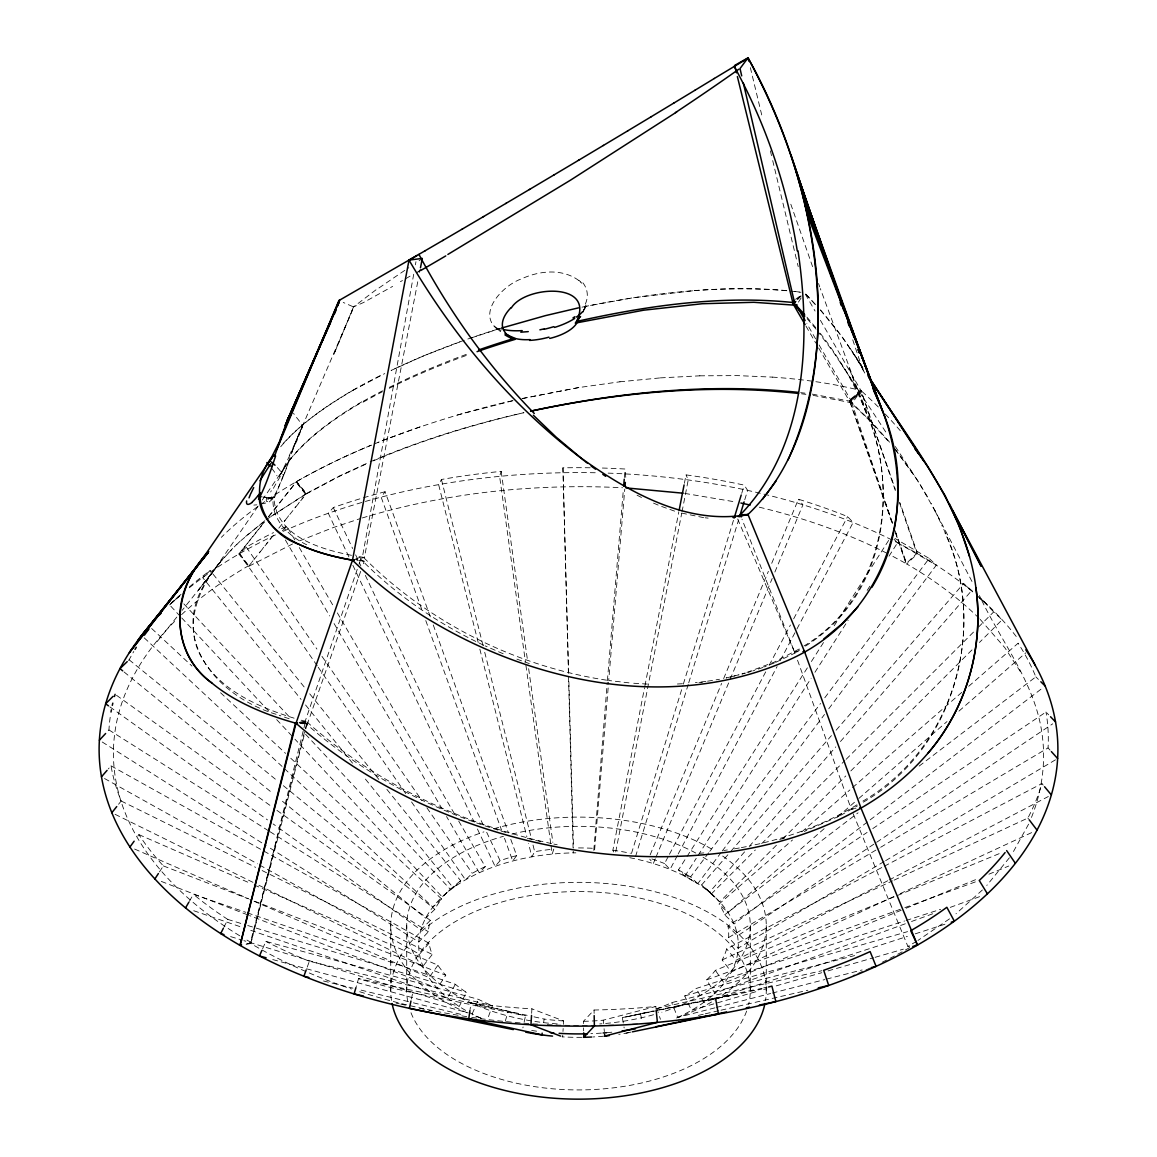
<?xml version="1.0" encoding="UTF-8"?>
<svg xmlns="http://www.w3.org/2000/svg" width="1157" height="1157" viewBox="0 0 1157 1157"><rect width="100%" height="100%" fill="white"/><g stroke="black" fill="none" stroke-linecap="round" stroke-linejoin="round"><path stroke-width="0.75" stroke-dasharray="5 3.75" d="M289.149 460.139C285.2 473.459 278.62 486.258 273.992 499.043C277.101 537.788 322.875 549.864 354.606 555.924M267.079 498.233C269.075 499.115 273.746 497.062 272.994 500.243C272.488 521.677 290.682 537.586 308.717 545.728M375.982 289.829L353.565 306.894L363.457 302.555L392.642 286.386M531.642 1013.301L531.916 1008.832A469.8 271.244 0 0 1 470.971 1002.974L470.075 1009.454M562.649 1036.889L562.75 1035.153M562.982 1031.48L563.155 1028.53M563.401 1024.321L563.604 1020.937L531.916 1008.832M590.171 467.775A469.8 271.244 0 0 0 562.938 467.833L573.207 852.868L573.279 851.783M593.787 850.381L607.266 682.399M607.396 680.706L623.392 489.353M624.375 477.494L625.084 469.019A469.8 271.244 0 0 0 601.842 468.021M594.626 849.889L608.64 682.24M629.003 682.861L608.698 680.504L624.766 489.194M625.763 477.349L625.084 469.019M543.66 1022.398L544.123 1019.057L530.398 1016.048M413.714 274.238L362.517 556.401C428.35 622.784 516.253 666.822 608.698 680.504M415.406 264.837L415.956 261.699M419.572 272.43L420.179 269.321M417.749 281.773L364.383 557.486L355.474 559.496M613.629 851.957L612.877 850.221L644.55 687.692M644.883 686.014L678.841 511.756M684.394 483.264L686.029 474.891A469.8 271.244 0 0 1 744.24 485.13L747.624 490.394L744.602 500.258M615.726 851.914L681.69 513.448M682.023 511.77L688.227 479.938L686.029 474.891M411.386 999.055L412.76 992.735A469.8 271.244 0 0 1 358.569 978.605L356.211 986.646M522.892 1027.864L523.094 1026.939M524.135 1022.108L525.509 1015.788A150.208 86.717 0 0 1 508.183 1011.276L358.569 978.605M303.134 731.253L250.794 943.505L246.123 944.343M303.987 727.767L305.708 720.811C374.897 782.942 461.585 824.261 552.236 843.713M267.947 873.998L250.201 943.172L243.52 944.358M267.065 877.454L275.945 842.86M275.062 846.331L304.45 732.164M305.332 728.708L307.126 721.78L301.138 720.204M304.06 735.736L250.794 943.505A464.651 271.215 0.5 0 0 351.453 989.004M305.838 728.823L307.617 721.91L299.634 722.85M505.276 1021.212L508.183 1011.276M631.491 853.49L682.832 685.754M683.339 684.105L733.668 519.667M741.724 493.345L744.24 485.13M688.227 684.438L634.875 858.754L634.108 857.554M688.733 682.789L738.571 519.985M478.188 642.482L438.633 484.638L441.439 479.49A469.8 271.244 0 0 1 501.183 471.391L499.607 476.366L525.437 661.847M301.644 429.493C303.698 423.39 295.975 418.154 293.545 413.266M357.253 569.374L304.754 722.518L299.287 722.98M359.003 564.269L360.753 559.164L356.631 559.67M288.455 462.091L292.157 451.548M360.68 571.356L307.357 724.022L300.979 723.602M363.356 563.734L364.238 561.188L356.906 560.552M291.738 452.749L292.822 449.639M292.576 450.362L294.08 446.11M293.083 448.916L294.818 444.1M287.775 464.029L283.639 475.426M294.326 445.431L299.808 431.373M295.281 442.798L353.709 306.981L343.239 302.454M307.241 967.093L309.382 961.25L492.448 1005.722L487.936 1018.03M584.748 307.849L585.268 306.417L633.226 297.711L694.084 290.638M1031.451 817.449C1042.038 791.214 1046.029 762.246 1042.081 734.189C1035.284 682.789 1000.559 641.253 979.415 595.508M584.892 307.415L585.268 306.417L584.083 309.483M584.835 307.574L584.444 308.557M583.996 309.686L585.934 304.942M353.565 306.721L333.722 354.751L353.709 306.981M650.162 854.806L721.621 683.425M723.631 678.624L768.378 571.327M771.719 563.314L798.431 499.245A469.8 271.244 0 0 1 847.618 516.601L853.114 522.501L796.725 629.379M655.31 858.754L653.315 863.556L649.728 859.13M655.976 857.149L729.445 680.967M730.125 679.376L772.196 578.471M774.872 572.064L802.929 504.799L798.431 499.245M262.61 948.754L265.835 941.379L478.535 999.373A150.208 86.717 0 0 0 492.448 1005.722M472.157 1013.937L478.535 999.373M300.053 430.823L302.194 427.164L297.06 440.455L280.616 474.225M1028.602 824.16L1012.78 852.752M270.695 491.956L271.317 490.684M223.778 927.466L227.842 919.439L242.753 923.995M247.439 912.873L455.381 984.318A150.208 86.717 0 0 0 466.387 992.359L459.228 1006.474L243.881 940.655M677.395 855.515L670.033 869.457L664.552 863.556L668.63 855.818M669.455 854.271L765.891 671.494M769.159 665.304L790.405 625.026M793.673 618.836L847.618 516.601M678.204 853.967L777.099 666.548M780.368 660.358L795.9 630.927M533.015 845.044L534.679 851.697L531.873 856.831L528.547 843.54M189.358 901.332L193.407 894.303L245.805 912.309M455.381 984.318L447.513 997.927L247.772 929.288M721.201 852.405L697.772 883.688L684.843 876.225L678.465 869.919L686.058 858.002M687.012 856.513L807.6 667.473M811.404 661.515L823.741 642.164M834.183 625.792L889.256 539.451M684.843 876.225L696.239 858.349M698.134 855.385L811.129 678.248M814.933 672.289L848.168 620.195M867.157 590.417L870.961 584.459M888.995 556.184L897.543 542.778L893.985 539.278M258.127 506.101L211.109 574.436C164.28 635.511 215.896 696.832 277.796 714.809M798.417 302.151L801.454 297.421M159.435 871.93L163.354 865.913A469.8 271.244 0 0 1 138.898 834.616L135.846 838.839M254.164 884.96L437.953 965.242A150.208 86.717 0 0 0 445.763 975.235L437.288 988.266L249.55 915.592M284.926 467.066L262.118 500.272M211.109 574.436L214.161 570.054M813.111 395.361L852.362 402.954L860.982 390.56L820.385 320.229M1009.381 857.785L986.791 885.438M437.953 965.242L428.972 977.622L249.854 899.394M430.317 616.826L385.093 491.739L381.145 497.134L422.262 610.838M510.787 839.36L516.658 855.616L512.71 860.996L504.495 838.261M697.772 883.688L690.613 876.934L708.72 852.752M709.791 851.335L820.53 703.456M824.796 697.758L929.158 558.412L894.939 538.439M722.272 850.973L824.493 714.476M828.759 708.778L936.317 565.166L929.158 558.412M198.411 590.084L220.568 561.825L198.411 590.084L220.568 561.825L232.629 548.447M292.547 543.978L248.509 566.453L238.906 554.015L264.461 522.125M268.916 516.499L296.525 481.601A385.729 154.402 -12 0 1 385.18 439.588L420.353 426.731M248.509 566.453L275.8 532.35M278.851 528.127L306.099 494.053L338.842 476.626L368.389 462.974M238.906 554.015L263.897 522.458M268.352 516.832L296.525 481.601L306.504 493.46L339.175 476.091L368.635 462.482M252.081 561.94L252.964 560.812M259.211 552.916L260.108 551.788M262.784 548.418L263.68 547.29M266.356 543.906L267.253 542.778M269.928 539.393L270.81 538.265M284.203 521.373L285.085 520.245M287.76 516.861L288.657 515.733M294.905 507.851L295.787 506.723M298.463 503.353L299.359 502.225M302.035 498.841L302.917 497.727M205.932 580.525L182.199 610.317M176.804 617.086L155.544 643.567M118.564 804.26L121.167 801.006A469.8 271.244 0 0 1 111.014 765.833L108.339 768.913M111.014 765.833L429.03 943.244A150.208 86.717 0 0 0 432.284 954.496L422.941 966.196L257.664 884.657M280.703 446.747C300.473 423.346 326.419 406.165 352.509 390.56L352.914 390.328M224.632 557.009C201.231 582.289 182.951 620.861 199.886 654.428C218.572 690.179 258.59 707.274 295.252 718.526M429.03 943.244L419.485 954.236L260.484 865.523M776.434 845.217L719.712 901.896L711.237 894.043A150.208 86.717 0 0 0 701.619 884.96L729.691 852.666M730.862 851.321L831.435 735.606M836.106 730.226L963.593 583.547A469.8 271.244 0 0 1 973.514 592.095M744.573 851.87L709.487 892.235L701.619 884.96M749.244 846.476L835.788 746.901M840.459 741.521L971.446 590.822L963.593 583.547M385.093 491.739A469.8 271.244 0 0 0 333.303 507.561L328.299 513.274L349.139 557.414M516.658 855.616A150.208 86.717 0 0 0 500.099 860.663L495.095 866.391L477.219 828.557M892.409 523.036L851.306 401.421L860.982 390.56L895.316 489.281M108.252 730.689L108.946 729.937A469.8 271.244 0 0 1 110.638 714.259M276.942 810.363L430.332 920.365A150.208 86.717 0 0 0 428.379 931.775L418.791 942.029L267.629 846.519M583.518 1023.612L583.475 1021.313L594.062 1010.018A469.8 271.244 0 0 0 655.817 1006.474L656.149 1009.844M273.038 498.667L268.872 502.21L262.653 503.816M228.131 553.248L236.91 544.209M282.366 530.889L286.878 526.276L294.847 539.943M458.693 821.065L485.26 866.651L479.302 872.754L446.544 816.524M982.38 889.993L955.986 913.784M430.332 920.365L420.873 929.895L273.11 823.929M797.665 299.562L801.382 295.816M711.237 894.043L755.362 849.961M761.668 843.67L844.87 760.554M846.143 759.296L976.002 629.582M978.518 627.065L993.646 611.952L1002.121 619.79L979.429 642.468M782.739 838.926L845.781 775.957M850.829 770.924L973.124 648.759M128.485 660.416L129.136 659.794A469.8 271.244 0 0 1 133.793 651.449M317.206 665.781L239.513 553.653L246.296 547.131A469.8 271.244 0 0 1 273.558 532.596M290.783 758.254L441.612 898.946A150.208 86.717 0 0 0 434.83 909.344L425.66 918.166L279.632 798.966M485.26 866.651A150.208 86.717 0 0 0 472.287 873.318L465.504 879.841L411.024 801.208M899.408 502.442L916.865 553.306L906.177 563.633L891.208 555.461M979.039 618.228C957.504 597.026 932.846 579.165 906.77 563.98L917.487 553.653L899.987 502.832M236.476 544.788L241.365 540.015M878.293 406.989A429.768 305.838 15.7 0 0 860.982 390.56L849.556 401.334L818.462 347.65M441.612 898.946L432.877 907.102L283.349 767.626M171.54 603.101L179.263 596.057L170.527 604.026M304.132 686.911L210.155 570.56L202.649 577.56L301.08 699.45M386.901 789.392L460.732 880.81L453.211 887.809L363.732 777.012M175.676 599.283L181.562 593.83A469.8 271.244 0 0 0 177.759 597.359L175.054 599.861M448.294 891.295L451.592 888.258M171.988 602.681L173 601.756M173.507 601.293L174.533 600.338M460.732 880.81A150.208 86.717 0 0 0 450.377 889.386L442.191 896.921L294.934 739.193M443.464 895.749L446.718 892.785M240.916 540.608L264.765 520.737M797.086 299.229L801.526 295.31M867.388 821.991L734.059 923.966L724.716 914.797A150.208 86.717 0 0 0 719.047 904.051L792.473 840.011M801.83 831.854L849.889 789.942M852.55 787.613L962.031 692.146M968.698 686.318L1018.102 643.234L1021.154 646.127M824.146 828.701L728.028 912.526L719.047 904.051M837.494 817.059L856.18 800.76M858.856 798.431L946.976 721.578M958.979 711.107L1025.738 652.881M245.53 536.472L264.288 521.359M895.33 490.582L860.982 390.56L849.31 400.264L891.975 522.79M892.553 523.21L849.802 400.712L861.488 391.023L850.048 401.783L867.779 418.791L888.938 441.931M724.716 914.797L858.06 812.821M919.164 766.079L1035.833 676.845A469.8 271.244 0 0 0 1018.102 643.234M870.165 819.865L1042.385 688.14M949.521 918.846L917.978 940.424M795.539 299.316L801.512 294.905M266.067 519.753L306.504 493.46M270.969 516.47L306.099 494.053L296.525 481.601M805.503 646.083C902.286 585.08 902.286 449.697 840.937 363.457M803.97 645.982C882.574 598.878 901.636 491.638 865.754 411.675L820.313 288.556M884.093 861.546L738.209 948.133L728.621 937.517A150.208 86.717 0 0 0 727.97 926.048L867.099 832.418M872.783 828.586L1045.986 712.032L1048.661 714.809M873.81 844.205L737.515 935.926L727.97 926.048M876.644 842.296L1052.696 723.834M863.353 802.148C956.998 747.769 990.103 620.919 941.812 525.423M862.905 801.092C953.816 748.463 989.061 627.325 944.922 532.842M796.103 652.158L799.661 649.959M799.27 648.961L774.033 662.223L746.641 672.492M840.474 815.439L857.424 805.879M856.99 804.809C824.16 824.811 787.512 838.058 749.967 845.897M728.621 937.517L879.118 848.182M880.665 847.271L1048.054 747.914A469.8 271.244 0 0 0 1045.986 712.032M885.64 860.634L1056.095 759.455M853.172 813.747L907.898 946.455L915.129 942.188M352.509 390.56L384.775 373.552M893.739 896.617L731.34 971.996L722.17 959.948A150.208 86.717 0 0 0 726.668 948.914L882.762 867.027M884.281 866.231L1041.907 783.564L1043.252 785.184M887.679 880.766L736.127 960.267L726.668 948.914M889.198 879.971L1048.329 796.508M838.897 816.278L804.303 831.449M722.17 959.948L892.539 880.867M894.13 880.13L1027.864 818.057A469.8 271.244 0 0 0 1041.907 783.564M900.117 893.667L1032.261 832.331M775.609 662.397L795.51 652.808M299.706 540.811L333.014 527.65L360.666 518.466M370.197 461.817C419.716 440.557 471.42 424.561 523.962 412.673C471.376 424.894 419.572 440.904 369.951 462.294M774.264 662.99L764.473 666.895M905.324 923.763L714.809 993.227L706.623 979.907A150.208 86.717 0 0 0 715.388 970.347L894.115 896.863M897.427 895.504L1001.687 852.637M901.202 910.255L724.123 983.06L715.388 970.347M906.162 908.216L977.318 878.958M988.902 874.2L1008.759 866.029M355.633 558.99L362.517 556.401M706.623 979.907L903.342 908.173M904.89 907.609L977.694 881.056M911.528 921.493L933.207 913.596M950.244 907.377L982.77 895.518M763.056 667.43L752.773 670.944M459.893 341.894L423.419 355.922L391.095 370.457A304.566 102.901 -15.3 0 1 498.161 329.022L498.479 329.297M471.55 337.801L499.766 328.602M755.839 991.737L691.496 1010.321L684.713 995.96A150.208 86.717 0 0 0 696.268 988.468L904.557 921.001M906.119 920.495L940.569 909.33M713.175 999.301L703.789 1002.352L696.268 988.468M714.751 998.795L907.377 936.389M915.201 933.858L946.527 923.705M784.489 838.102L776.564 840.416M748.232 672.347L751.283 671.436M362.329 517.946C446.4 492.607 534.982 483.351 622.553 487.748M742.027 673.866L745.122 672.969M684.713 995.96L907.565 931.631M763.678 989.481L766.831 988.57M776.246 985.851L821.745 972.719M828.036 970.897L873.535 957.765M875.111 957.316L903.357 949.159M457.319 415.001L513.563 400.51M742.071 674.097L745.195 673.258M738.918 674.762L726.104 677.973L738.961 674.95M583.475 1021.313A150.208 86.717 0 0 0 603.216 1020.185L655.817 1006.474M657.234 1009.642L656.901 1008.615A150.208 86.717 0 0 0 671.74 1002.642L854.618 955.581M714.896 1007.848L677.698 1017.408L671.74 1002.642M716.443 1007.443L770.678 993.487M772.24 993.082L824.927 979.531M826.474 979.126L862.124 969.956M299.649 722.344L305.708 720.811M656.901 1008.615L821.962 970.694M698.394 1015.398L703.601 1014.197M705.336 1013.792L719.235 1010.596M720.985 1010.206L807.861 990.247M522.009 398.601L578.5 387.595L620.065 381.767M512.305 400.799C468.845 410.518 426.239 423.896 384.645 439.79A385.7 154.387 -12 0 0 378.006 442.437M522.443 398.5L578.862 387.537M623.276 1022.976L622.321 1017.596A150.208 86.717 0 0 0 640.342 1013.677L653.503 1010.914M656.786 1010.235L712.698 998.52M714.346 998.173L755.463 989.568M763.692 987.847L766.975 987.152M622.321 1017.596L657.292 1010.379M658.752 1010.09L715.561 998.375M630.941 1032.116L625.127 1033.331L624.968 1032.463M626.949 1016.728L716.284 998.477M717.991 998.129L730.024 995.671M717.817 998.144L737.168 994.239M581.971 307.169C649.713 293.213 719.408 284.579 788.568 290.899M741.377 847.604L748.275 846.273M716.111 679.839L719.48 679.26M734.406 848.833L739.656 847.936M723.79 850.496L727.348 849.961M707.592 681.184L712.741 680.417M851.407 809.466L853.201 809.206M907.898 946.455L909.691 946.195M698.944 682.746L702.429 682.254M705.886 681.43L695.371 682.659M299.128 722.706L307.126 721.78M619.762 381.81L660.618 377.862M699.19 853.302L703.832 852.911M253.846 505.088L256.854 504.842M677.395 684.004L684.669 683.599M660.358 377.876L699.884 375.823M272.155 497.423L274.007 497.336M798.243 651.695L794.483 651.81L795.365 654.255M855.992 808.237L850.988 808.381L796.262 656.699M699.681 375.823L737.313 375.606L772.457 377.124M270.203 497.438L269.046 497.423M269.118 497.423L269.191 497.423A46.916 14.969 19.4 0 1 263.666 497.148M647.472 684.076L632.098 683.151M300.473 723.458L306.865 723.892L300.863 722.257M705.148 517.801L708.142 518.119M790.347 291.101L800.948 292.302M800.644 392.642L805.055 393.163M801.497 393.814L805.908 394.363M703.644 517.642L679.651 512.667M684.742 493.403L736.199 502.066M812.214 394.118L851.306 401.421M363.992 557.428L356.154 556.184M359.075 560.378L363.848 561.131M412.76 992.735L525.509 1015.788M553.899 844.075L557.211 844.784M396.157 1003.133L399.266 1003.813M400.828 1004.146L405.5 1005.173M419.528 1008.224L425.762 1009.598M428.885 1010.278L431.995 1010.958M470.971 1002.974L528.879 1015.716M540.55 841.544L533.941 839.996M759.325 507.2C803.782 517.902 847.343 532.972 888.084 553.856M323.497 980.991L352.928 988.15M361.1 990.132L411.776 1002.439M413.411 1002.83L464.073 1015.137M527.332 838.391L532.292 839.592M272.748 959.572L467.168 1012.577M501.227 831.073L507.706 833.026M247.714 925.513L466.387 992.359M230.619 936.606L242.218 940.149M497.987 830.09C427.193 807.904 360.203 772.066 304.754 722.518M674.589 511.134L660.228 505.942M289.134 718.728L279.199 715.315M193.74 910.733L241.22 927.046M524.642 661.92L529.299 663.554M516.904 659.128L521.532 660.835M163.354 865.913L248.393 898.83M254.815 901.317L445.763 975.235M161.3 881.417L247.945 914.97M503.15 653.734L485.173 645.895M653.531 503.136L658.912 505.421M138.898 834.616L251.04 883.601M134.602 849.05L248.307 898.714M483.698 645.216C438.185 623.883 396.099 594.973 360.753 559.164M121.167 801.006L255.654 867.36M262.133 870.556L432.284 954.496M115.078 814.311L256.044 883.861M637.044 495.196L642.598 498.031M897.543 542.778L936.317 565.166M678.465 869.919L690.613 876.934M104.52 778.516L257.418 863.816M108.946 729.937L268.655 830.856M270.087 831.753L428.379 931.775M102.221 741.999L266.211 845.622M116.51 695.299L271.317 806.328M109.857 706.855L267.484 819.894M578.818 280.515C562.172 268.193 539.205 270.666 521.344 278.938C502.21 285.533 474.023 315.63 500.605 331.481M129.136 659.794L277.882 781.221M283.349 785.675L434.83 909.344M124.059 671.957L272.806 793.398M713.551 895.764L710.268 892.77L714.852 896.964L706.623 889.386M987.557 605.039L979.241 597.359A469.8 271.244 0 0 1 993.646 611.952M981.324 599.283L978.967 597.113A479.388 276.769 0 0 1 1018.464 639.445M705.408 888.258L708.691 891.28M849.802 400.712L873.188 423.722L889.632 442.263M151.654 628.482L191.961 666.07M220.568 692.754L285.577 753.395M144.22 637.854L282.048 766.411M684.713 873.318L691.496 879.841M580.669 282.134L581.769 283.234M1035.833 676.845L1038.436 679.405M980.153 619.371L1004.854 647.718L1021.298 673.085M183.847 603.882L290.942 718.598M305.549 734.247L310.409 739.453M311.638 740.769L450.377 889.386M170.802 606.21L180.535 616.638M181.75 617.954L269.379 711.815M276.682 719.625L293.719 737.877M805.706 294.023L815.396 304.537M820.241 309.801C837.292 329.268 852.796 350.311 864.872 373.248M806.111 294.428L815.772 304.956M820.617 310.221L842.137 336.846L863.122 368.461M1048.054 747.914L1050.093 750.17M807.167 318.71L816.191 329.34M806.935 317.134L815.873 327.778M306.012 493.75L296.018 481.89A388.231 160.534 -11.3 0 0 221.349 537.325M309.714 693.824L379.077 779.702M305.564 704.989L352.538 763.157M817.29 330.7L833.127 351.728L862.196 396.128M895.258 449.567L914.811 476.163L927.712 497.091M894.867 448.67L918.86 482.267L935.377 511.452M305.593 494.343L296.018 481.89A385.7 154.387 -12 0 1 371.426 445.112M239.513 553.653L249.102 566.106M820.212 333.245C838.825 357.18 854.531 383.473 865.754 411.675M1027.864 818.057L1028.515 818.925M246.296 547.131L316.917 649.063M321.964 656.352L421.842 800.514M426.89 807.788L472.287 873.318M318.204 667.242L405.977 793.933M854.17 383.849L887.535 434.685M895.33 446.53L914.811 476.163M854.372 354.823L863.238 368.389M850.424 348.749L863.108 368.273M299.273 547.55L333.809 606.803M337.352 612.892L455.149 814.991M285.36 539.972L329.629 615.943M334.069 623.536L442.104 808.931M806.01 326.173L815.786 343.05M805.373 294.24L815.078 311.059M815.598 338.856L806.863 323.598M819.098 344.96L852.362 402.954M858.19 360.984L865.103 373.639M971.967 581.465L931.211 503.512M934.943 510.758L938.906 518.726M333.303 507.561L352.654 548.548M355.633 554.854L360.854 565.889M365.323 575.347L483.713 825.982M486.692 832.288L500.099 860.663M352.871 565.296L474.24 822.251M938.486 518.061L942.232 526.059M737.674 519.016L794.902 652.895L741.984 519.175M849.036 368.013L868.213 418.125M433.253 624.939L508.444 832.866M425.776 620.586L501.56 830.133M812.59 266.674L790.824 204.239M818.534 283.508L819.72 286.878M895.214 530.861L906.77 563.98M895.518 533.001L906.177 563.633L895.851 533.189M852.738 339.84L861.878 367.217M657.899 1011.652L658.232 1012.65M659.504 1016.511L660.43 1019.303M640.342 1013.677L642.178 1020.879M441.439 479.49L483.062 645.649M484.725 652.302L531.352 838.406M479.851 649.135L526.883 836.901M750.343 67.641L761.725 114.933M770.36 150.815L772.312 158.972M772.702 160.606L797.028 261.713M797.433 263.348L798.214 266.616M623.985 1026.968L624.158 1027.922M501.183 471.391L527.491 660.242M528.662 668.674L552.844 842.354M525.914 665.217L550.79 843.959M551.036 845.651L552.207 854.083L553.784 849.108A150.208 86.717 0 0 0 534.679 851.697M603.216 1020.185L603.549 1023.555M604.07 1028.732L604.359 1031.61M562.938 467.833L568.651 673.172M568.897 681.661L573.525 847.965M594.062 1010.018L594.134 1013.416M583.605 1027.908L583.663 1030.916M766.267 925.513L766.267 990.739M750.286 925.513L750.286 990.739M406.714 925.513L406.714 990.739M390.733 925.513L390.733 990.739M909.72 947.525A464.651 271.215 0.5 0 1 880.376 963.159M870.426 967.888A464.651 271.215 0.5 0 1 853.128 975.481M819.127 988.396A464.651 271.215 0.5 0 1 815.916 989.481M804.433 993.241A464.651 271.215 0.5 0 1 796.074 995.815M703.066 1016.641A464.651 271.215 0.5 0 1 699.783 1017.133M681.56 1019.635A464.651 271.215 0.5 0 1 678.219 1020.04M654.616 1022.499A464.651 271.215 0.5 0 1 651.232 1022.788M637.579 1023.815A464.651 271.215 0.5 0 1 629.018 1024.335M613.528 1025.044A464.651 271.215 0.5 0 1 544.47 1024.524M537.586 1024.147A464.651 271.215 0.5 0 1 471.68 1017.379M466.734 1016.641A464.651 271.215 0.5 0 1 358.019 991.173M885.221 414.09A429.768 305.838 15.7 0 1 902.417 433.224M169.587 604.909A479.388 276.769 0 0 1 182.777 593.151M189.329 587.756A479.388 276.769 0 0 1 278.215 533.623M283.219 531.323A479.388 276.769 0 0 1 597.518 472.808M608.134 473.126A479.388 276.769 0 0 1 973.543 592.558M772.355 377.11A429.768 172.031 -12 0 1 860.982 390.56M251.271 942.55A464.651 266.11 0 0 1 244.055 938.37M239.759 935.796A464.651 266.11 0 0 1 175.821 620.195M181.562 614.671A464.651 266.11 0 0 1 247.916 566.12M694.113 290.609A361.1 122.006 -15.3 0 1 787.411 290.696M794.425 291.434A361.1 122.006 -15.3 0 1 801.15 292.273M419.413 271.259A156.47 4.223 -31.1 0 1 416.939 272.69M422.204 269.162A159.42 1.938 -30.5 0 1 416.636 272.372M410.055 276.161A159.42 1.938 -30.5 0 1 400.409 281.701M379.004 287.934A468.947 8.113 -32.4 0 1 408.811 267.672M419.094 260.773A468.947 8.113 -32.4 0 1 421.437 259.211M582.897 282.814A52.933 31.774 -9.2 0 1 584.242 306.301M498.291 328.863A51.226 25.859 -16.7 0 1 494.082 325.884M352.784 390.299A304.566 102.901 -15.3 0 1 382.822 374.333M578.977 280.428A51.342 31.427 -11.8 0 1 580.814 282.062M584.01 309.483A47.77 37.198 -26.4 0 1 582.795 312.072M500.142 331.321A51.559 45.427 -20.5 0 1 498.19 329.557M363.312 401.233A291.043 93.818 -16 0 1 382.533 390.806M389.388 387.32A291.043 93.818 -16 0 1 468.657 353.521M280.688 474.211A292.475 99.459 -15.2 0 1 362.503 401.392M281.643 472.909A39.338 1.62 -63.7 0 1 283.913 468.281M277.304 467.558A50.836 22.084 26.9 0 1 282.915 474.572M283.103 443.637A306.345 108.512 -14.5 0 1 352.379 390.545M283.653 474.529A43.503 4.541 -71.1 0 1 274.469 495.63M274.368 497.568A47.394 15.706 20.3 0 1 270.564 497.712M298.564 435.234A43.388 2.068 -63.5 0 1 289.192 455.699M502.109 329.195A48.536 16.791 -12.8 0 1 499.622 328.414M585.644 307.285A50.937 23.241 -7.1 0 1 584.083 309.845M584.401 309.093A50.156 44.009 -28.9 0 1 583.012 312.101M500.981 330.671A52.687 48.363 -11.2 0 1 498.768 328.877M363.067 402.202A293.271 96.147 -15.7 0 1 382.36 391.775M389.244 388.289A293.271 96.147 -15.7 0 1 469.019 354.49M279.285 476.597A294.645 102.105 -14.9 0 1 361.794 402.303M273.414 488.297A35.187 3.63 -57.2 0 1 280.659 475.946M271.693 468.267A52.137 19.597 38.5 0 1 277 475.86M274.411 495.977A35.983 5.12 -56 0 1 267.065 496.555M272.604 498.277A50.402 16.545 30.8 0 1 269.205 498.074M266.515 497.684A49.462 15.07 29.1 0 1 262.625 496.888M563.604 1020.937A150.208 86.717 0 0 1 544.123 1019.057M578.5 847.922A150.208 86.717 0 0 1 593.396 848.341M612.877 850.221A150.208 86.717 0 0 1 630.363 853.259M651.897 858.971A150.208 86.717 0 0 1 664.552 863.556M754.74 990.363A469.8 271.244 0 0 1 716.776 998.158M309.382 961.25A469.8 271.244 0 0 1 265.835 941.379M227.842 919.439A469.8 271.244 0 0 1 193.407 894.303M189.386 586.932A469.8 271.244 0 0 1 210.155 570.56M281.484 528.778A469.8 271.244 0 0 1 286.878 526.276M629.741 857.699A159.796 92.256 0 0 1 736.156 930.011A159.796 92.256 0 0 1 675.775 1018.276M628.786 1032.651A159.796 92.256 0 0 1 618.807 1034.358M603.491 1036.209A159.796 92.256 0 0 1 593.02 1036.961M581.754 1037.323A159.796 92.256 0 0 1 562.23 1036.86M547.059 1035.529A159.796 92.256 0 0 1 543.212 1035.067M481.254 1018.29A159.796 92.256 0 0 1 426.759 916.156A159.796 92.256 0 0 1 575.853 852.839M722.662 856.05A187.767 108.411 0 0 1 676.512 1017.972M611.807 1032.189A187.767 108.411 0 0 1 606.601 1032.695M601.38 1033.1A187.767 108.411 0 0 1 590.851 1033.678M536.631 1031.176A187.767 108.411 0 0 1 531.569 1030.468M480.488 1017.972A187.767 108.411 0 0 1 472.114 1014.834M467.37 1012.881A187.767 108.411 0 0 1 483.915 831.869M493.909 828.73A187.767 108.411 0 0 1 714.216 850.597M391.471 1000.342A187.767 108.411 0 0 1 578.5 882.343A187.767 108.411 0 0 1 765.529 1000.342M703.051 857.207A171.786 99.184 0 0 1 661.862 1012.23M653.546 1014.718A171.786 99.184 0 0 1 599.745 1023.931M557.255 1023.931A171.786 99.184 0 0 1 409.028 941.697A171.786 99.184 0 0 1 503.454 836.294M511.857 834.096A171.786 99.184 0 0 1 695.805 853.056M407.64 1000.993A171.786 99.184 0 0 1 581.45 891.584A171.786 99.184 0 0 1 748.651 1004.363M746.641 1011.073A171.786 99.184 0 0 1 578.5 1089.923A171.786 99.184 0 0 1 410.359 1011.073M983.667 601.423L977.708 596.029L985.547 603.187L983.667 601.423"/><path stroke-width="1.5" d="M531.526 1015.412L530.962 1024.784L560.668 1036.122M623.681 485.954L624.245 479.186M625.055 485.81L625.33 482.426M469.93 1010.466L468.773 1018.796L541.924 1034.893L542.17 1033.143M420.483 267.759L422.291 258.43L409.014 260.079L352.509 560.176L296.018 723.27L240.092 945.414L241.466 945.197M679.173 510.078L684.076 484.942M410.966 1001.022L409.376 1008.34L513.318 1029.6M240.02 945.37L295.498 723.125L296.959 722.966M355.937 987.601L354.071 993.935L363.428 995.989M734.174 518.018L741.218 494.994M739.569 516.702L744.096 501.892M274.628 456.075L287.645 419.413M249.03 497.857L250.302 494.646M306.2 969.913L303.886 976.233L308.789 977.419M277.058 448.786L338.885 300.574M280.211 439.414L339.536 300.198L285.172 425.574L335.776 309.787M743.777 515.4L747.986 514.503C800.962 463.798 817.637 387.103 818.201 316.251C817.536 226.136 791.981 136.974 748.29 58.385L748.16 58.154M788.091 459.85C846.201 330.555 813.516 178.004 747.986 57.85L734.637 65.457L736.459 72.848M261.815 950.562L259.457 955.957L266.11 957.765M335.776 309.758L286.632 421.857L330.671 322.355M250.548 494.068L253.687 487.618M287.977 418.675L292.128 411.574M334.33 314.14L335.761 310.886M279.792 441.15L268.93 462.453A306.345 108.512 -14.5 0 1 273.659 455.395M259.313 495.702C258.546 510.121 268.757 524.41 280.225 533.044A355.691 125.983 -14.5 0 0 352.147 560.075M223.33 928.348L220.683 933.569L223.995 934.581M273.963 454.86C246.065 485.969 260.86 530.991 299.056 544.368A357.441 126.605 -14.5 0 0 352.509 560.176A357.441 262.957 20.2 0 0 423.419 616.175C528.46 681.661 665.81 711.801 783.275 662.339C881.808 622.48 922.91 509.123 883.181 412.528L807.008 213.655M871.799 587.452C908.534 528.286 903.516 451.808 873.911 390.835M185.554 907.912L188.866 902.171M805.113 320.547L796.392 305.289L796.898 304.508M154.879 878.944L158.379 873.549M271.938 457.753L197.89 565.455C170.007 600.96 174.23 655.657 211.644 682.818A424.85 175.676 -11.3 0 0 296.033 723.255A424.85 299.113 14.5 0 0 419.817 803.088C518.307 848.11 629.683 867.519 737.168 850.713A388.231 273.341 14.5 0 0 860.996 808.092A385.7 274.484 15.7 0 0 927.798 753.381C966.833 708.171 984.202 646.401 975.857 587.394C965.401 507.142 910.704 443.521 869.052 377.544M795.799 301.427L794.555 302.671C721.52 294.905 647.804 305.578 576.548 321.472C595.653 281.411 524.945 285.692 511.394 307.834M129.931 847.011L134.14 841.197M762.521 499.245L775.971 481.066M927.755 753.453C966.731 708.301 984.159 646.662 975.901 587.713M577.632 320.287L579.136 318.233L575.304 323.107L643.567 310.206L702.285 303.727L753.843 302.295L796.392 305.289M143.092 633.544L208.115 552.656L138.276 639.792L208.578 551.556C172.697 588.146 167.186 650.711 211.861 683.006M204.471 556.358L129.367 652.591L208.578 551.585M577.95 319.751L576.548 321.472M111.839 812.72L116.741 806.559M101.469 776.81L107.08 770.36M99.372 740.205L105.62 733.509M857.887 606.861L841.79 623.999L823.856 638.881M741.145 517.02L740.306 514.851C806.704 445.835 811.216 340.534 798.012 250.838M113.097 696.312L105.634 703.818L108.454 705.842M127.212 661.645L119.966 668.616L122.685 670.843M141.617 635.424L148.559 628.945M794.136 301.832L792.646 303.134L805.113 324.625M794.049 300.415L792.559 301.514L737.371 76.55M676.657 111.998L570.618 180.087L447.86 254.453M574.899 316.714L572.975 317.915M714.317 78.474L748.131 58.081M694.807 90.347L714.375 78.445M673.707 103.147L694.894 90.304M651.203 116.727L673.808 103.074M627.615 130.915L651.362 116.64M603.26 145.522L627.803 130.813M578.5 160.317L603.477 145.392M553.74 175.069L578.76 160.172M529.385 189.531L554.029 174.895M505.797 203.487L529.689 189.343M483.293 216.735L506.115 203.285M462.193 229.129L483.626 216.547M442.683 240.54L462.525 228.927M424.923 250.867L443.015 240.338M425.241 250.679L409.014 260.094C452.864 335.024 509.326 403.316 578.5 456.205C626.964 491.031 685.927 525.755 747.986 514.503L804.491 651.507L860.982 808.078L917.487 945.081L912.772 946.44M338.799 300.618L417.084 255.422M353.767 559.699L352.509 560.176L353.984 560.306M951.228 922.187L954.351 921.174L946.845 907.29A469.8 271.244 0 0 1 910.704 930.72L917.487 945.081L915.693 945.341M501.415 328.096L545.497 315.615L578.5 307.863M548.982 337.164L546.335 337.844A35.173 12.843 -13 0 1 529.573 340.404M871.423 967.556L876.08 966.37L870.122 951.589A469.8 271.244 0 0 1 823.697 970.289L828.701 985.46L818.288 987.847M295.816 723.212L297.219 722.966M544.195 328.877L539.885 329.817M353.999 559.843L352.509 560.176L353.536 560.046M738.152 516.601L743.069 515.559M655.802 1026.751L677.178 1022.267M678.826 1021.92L693.622 1018.825M695.27 1018.478L710.065 1015.383M711.714 1015.036L716.646 1013.995M718.295 1013.662L726.524 1011.941M746.251 1007.805L749.548 1007.111M759.411 1005.043L775.855 1001.6L771.907 986.111A469.8 271.244 0 0 1 768.508 986.993M632.402 1031.827L718.367 1014.096L715.764 999.489M239.513 945.081L241.524 944.719M732.988 517.526L735.505 517.107M803.291 651.68L804.491 651.507L803.233 651.55M859.781 808.251L860.982 808.078L859.738 808.121M297.436 723.371L296.018 723.27L297.465 723.096M528.272 331.625L520.795 332.189M296.018 723.27L297.103 723.168M740.306 514.851L747.986 514.503M625.966 487.907L683.078 493.2M296.93 723.226L295.758 723.197M797.708 392.281C708.417 382.924 618.012 392.339 530.542 411.198C618.301 392.454 709.053 383.56 798.547 393.452M740.899 503.02L750.17 505.059M510.367 337.077L506.202 333.997L503.599 330.193A43.85 22.981 -20.6 0 1 510.946 307.762M602.797 474.356L605.69 476.308M591.155 466.011L595.522 469.192M585.326 461.585L587.655 463.35M584.155 460.674L556.213 437.187L533.348 415.218M1040.837 681.762L1045.161 686.014M793.051 303.539L804.838 316.121M1050.527 716.747L1055.531 721.925M792.95 301.919L804.636 314.545M1051.38 751.602L1057.628 758.529M1044.54 786.731L1051.366 794.917M1029.152 819.763L1037.034 830.119M1006.648 850.597L1015.383 863.31M869.153 377.428L923.329 460.341M867.909 375.678L918.398 453.457M987.413 893.826L979.241 880.491A469.8 271.244 0 0 0 1005.1 852.55M927.813 466.864L945.139 495.659L959.167 525.64L969.523 556.372M1035.313 665.405L952.775 510.931L981.107 566.192L949.174 503.469M872.696 387.942L883.181 412.528M880.651 405.905L805.113 205.122L877.932 399.324L803.074 196.632L875.054 392.787L798.619 179.812L852.131 332.406M796.204 171.496L854.025 337.526M793.673 163.253L843.887 310.698M847.965 322.586L849.122 325.985M791.026 155.081L831.594 276.537M840.17 302.208L841.24 305.506M748.781 61.119L747.986 57.85L740.017 68.567L741.695 75.87M794.555 302.671L743.387 83.188M656.25 1010.914L657.393 1022.369L604.793 1036.079L604.619 1034.344M594.177 1015.571L594.38 1025.984L583.793 1037.294L583.707 1032.825M534.303 413.512A500.851 342.718 63.3 0 1 418.935 254.381M1025.796 649.8A479.388 276.769 0 0 1 550.862 1025.681A479.388 276.769 0 0 1 154.026 620.745M158.928 615.481A479.388 276.769 0 0 1 161.329 613.008M914.71 448.54A429.753 305.824 15.7 0 1 928.102 467.298M734.232 66.383A518.914 471.318 68.1 0 1 797.26 250.91M738.716 69.261A485.607 28.13 -30.7 0 1 675.442 112.619M445.778 255.899A156.47 4.223 -31.1 0 1 420.671 270.536M513.52 338.278A39.989 20.074 -14.5 0 1 510.555 336.976M513.014 338.987A51.559 45.427 -20.5 0 1 504.973 334.894M478.709 349.935A291.043 93.818 -16 0 1 513.419 338.625M580.047 316.729A47.77 37.198 -26.4 0 1 579.744 317.177M271.403 461.961A50.836 22.084 26.9 0 1 275.004 465.23M259.978 480.748A48.073 3.702 -56.6 0 1 270.94 463.451M266.833 462.569A52.137 19.597 38.5 0 1 270.145 466.358M261.077 496.845A46.916 14.969 19.4 0 1 259.081 496.541M260.238 492.81A50.474 7.709 -60.8 0 1 252.298 501.964M260.571 496.382A49.462 15.07 29.1 0 1 258.459 495.775M272.531 465.114A52.759 7.101 -73 0 1 258.532 499.245M275.597 455.959A51.226 3.211 -71.5 0 1 271.982 466.604M576.75 323.121A37.819 17.022 -9.2 0 1 549.72 338.437M530.094 339.608A36.214 13.219 -13.1 0 1 515.747 338.596M515.284 338.336A52.687 48.363 -11.2 0 1 505.117 333.505M477.06 351.641A293.271 96.147 -15.7 0 1 515.154 339.363M522.197 330.627A48.536 16.791 -12.8 0 1 504.38 329.716M582.738 311.537A50.937 23.241 -7.1 0 1 576.345 317.09M574.711 318.421A49.115 20.609 -10.6 0 1 554.536 327.431M553.827 326.65A47.871 17.398 -12.5 0 1 544.311 329.253M580.554 316.454A50.156 44.009 -28.9 0 1 580.25 316.931M252.11 502.456A47.9 7.477 -55 0 1 246.629 500.938M761.668 988.7A469.8 271.244 0 0 1 758.211 989.539M111.014 712.032A469.8 271.244 0 0 1 111.405 709.805M112.301 705.351A469.8 271.244 0 0 1 112.808 703.138M114.471 696.5A469.8 271.244 0 0 1 115.093 694.301M135.036 649.381A469.8 271.244 0 0 1 136.295 647.327M144.423 635.179A469.8 271.244 0 0 1 148.834 629.22M609.276 1035.616A159.796 92.256 0 0 1 604.46 1036.108M591.704 1037.019A159.796 92.256 0 0 1 583.388 1037.294M552.54 1036.108A159.796 92.256 0 0 1 525.726 1032.16M635.453 1028.804A187.767 108.411 0 0 1 622.061 1030.959M606.601 1032.695A187.767 108.411 0 0 1 603.115 1032.97M587.322 1033.794A187.767 108.411 0 0 1 559.106 1033.331M553.885 1032.97A187.767 108.411 0 0 1 550.399 1032.695M764.951 1003.524A187.767 108.411 0 0 1 578.5 1099.15A187.767 108.411 0 0 1 392.049 1003.524M339.391 301.514L337.222 306.475L339.391 301.514M859.275 352.755L858.075 349.356L859.347 352.769"/></g></svg>
